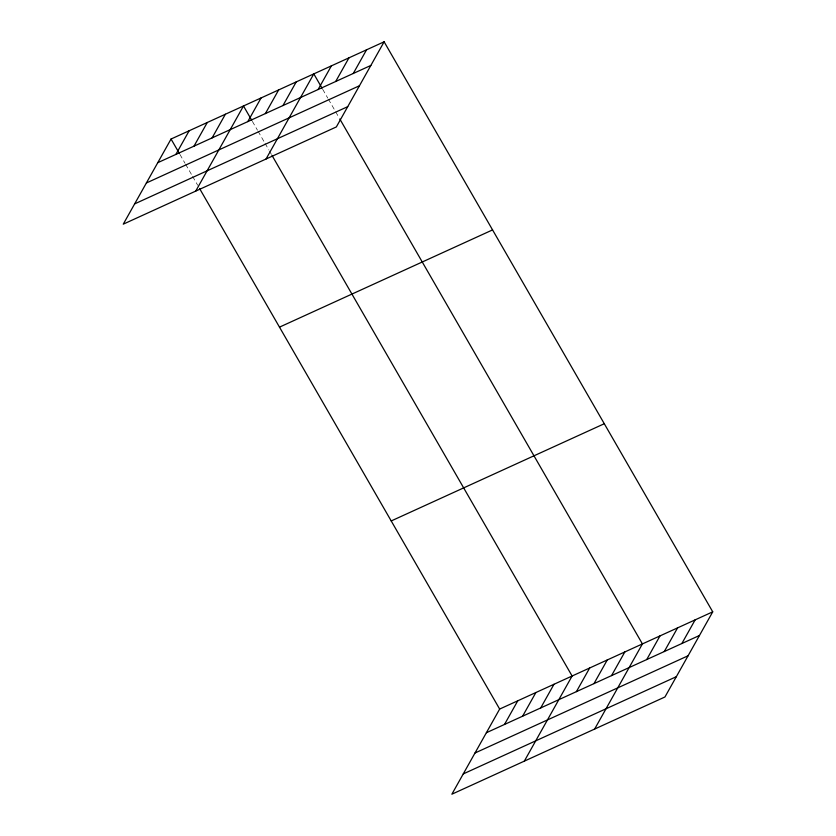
<?xml version="1.0" encoding="UTF-8"?>
<svg xmlns="http://www.w3.org/2000/svg" width="836" height="836" viewBox="0 0 836 836"><rect width="100%" height="100%" fill="white"/><g stroke="black" fill="none" stroke-linecap="round" stroke-linejoin="round"><path stroke-width="0.63" stroke-dasharray="4.18 3.13" d="M322.686 89.285L327.764 98.084M328.391 99.181L339.176 117.886M252.367 121.366L257.446 130.165M258.084 131.273L264.416 142.266M265.054 143.374L268.858 149.968M269.495 151.076L271.397 154.367M179.928 154.43L184.996 163.229M185.634 164.326L191.977 175.33M192.614 176.427L197.683 185.226"/><path stroke-width="1.25" d="M384.121 41.8L171.046 139.027L123.268 224.163L336.344 126.936L384.121 41.8L712.732 611.837L664.954 696.973L451.879 794.2L499.656 709.064L712.732 611.837M175.884 154.42L189.166 130.761M193.994 146.154L207.276 122.495M212.104 137.898L225.386 114.229M195.718 191.11L243.495 105.973L251.74 120.269M247.79 121.607L261.072 97.948M265.378 113.591L278.649 89.922M282.955 105.566L296.226 81.907M266.026 159.028L313.803 73.882L322.048 88.188M318.108 89.525L331.39 65.866M335.685 81.5L348.967 57.841M353.262 73.484L366.544 49.826M504.495 724.457L517.766 700.798M522.605 716.191L535.876 692.532M540.714 707.925L553.986 684.266M524.318 761.147L572.106 676L272.034 155.475M576.401 691.644L589.683 667.985M593.978 683.618L607.26 659.959M611.555 675.603L624.837 651.944M594.636 729.055L642.414 643.919L339.813 118.984M646.719 659.562L659.991 635.893M664.296 651.537L677.568 627.878M681.873 643.511L695.155 619.852M157.774 162.686L370.839 65.459M146.384 182.979L359.459 85.753M134.659 203.879L347.724 106.653M279.496 327.137L492.561 229.91M391.217 520.943L604.292 423.727M486.385 732.723L699.45 635.496M474.994 753.006L688.07 655.779M463.259 773.917L676.334 676.69M171.046 139.027L179.291 153.322M199.585 188.528L499.656 709.064"/></g></svg>
